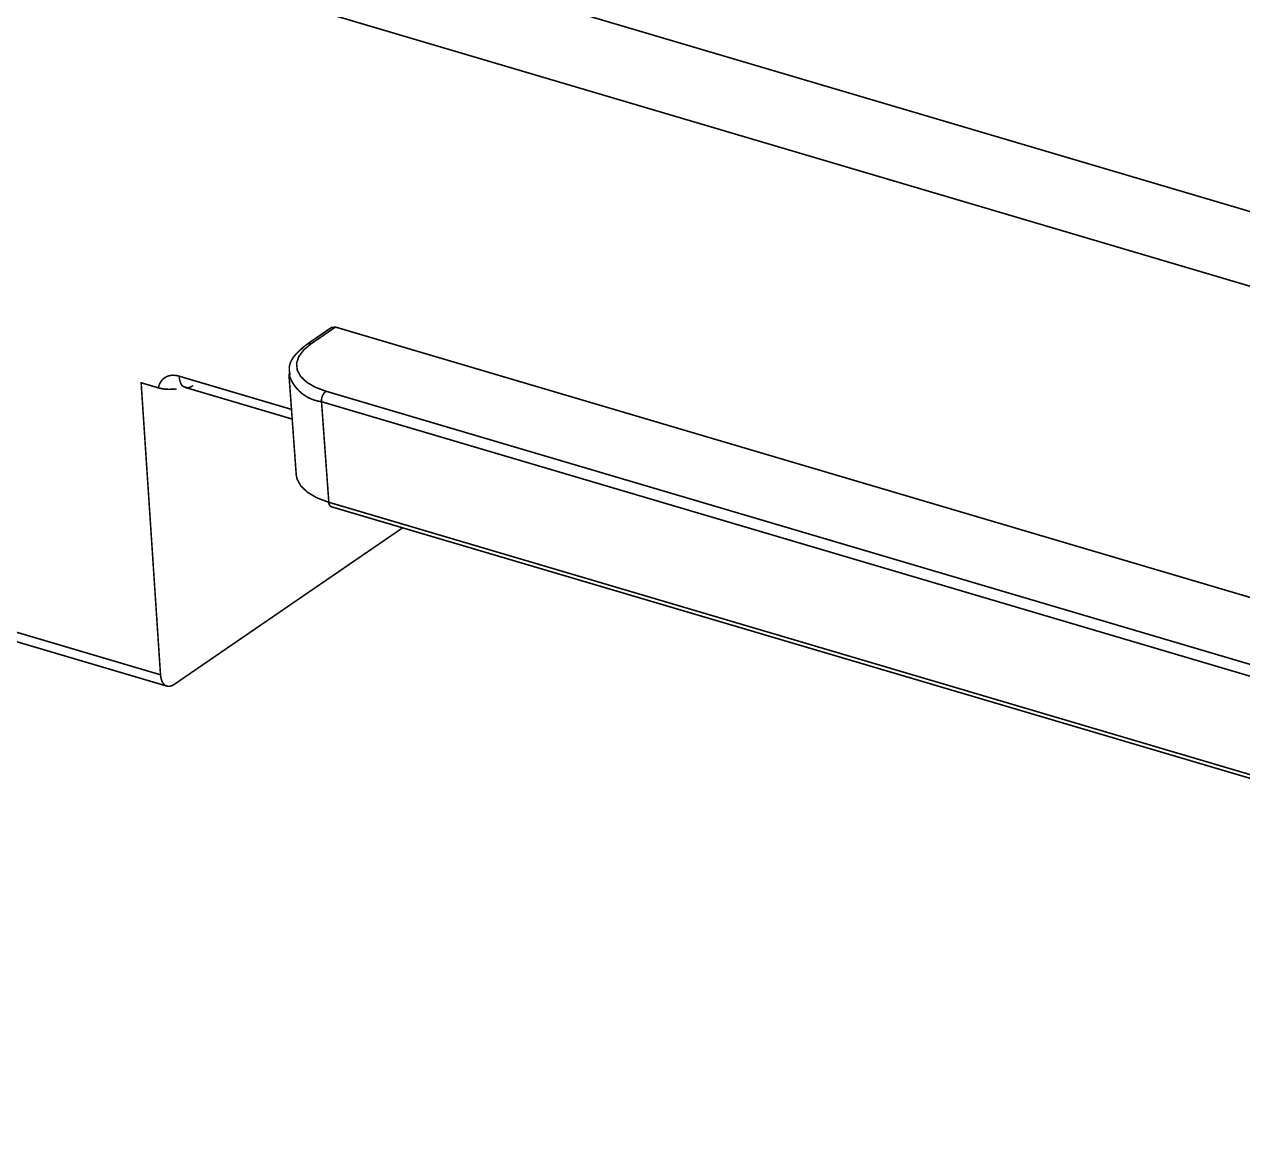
# Model space of a CAD drawing. Header units: inches. Extents: x 0 to 35.2, y -0.7 to 15.9.
# Drawn here: x 31.0451 to 31.4372, y 9.6767 to 10.0325 of the extents above; entities that cross this region are included whole.
import ezdxf

# ---------------------------------------------------------------- set-up
doc = ezdxf.new("R2010")
doc.units = ezdxf.units.IN
doc.header["$MEASUREMENT"] = 0
doc.layers.add('Dimensions', color=6, linetype='Continuous')

msp = doc.modelspace()

# ---------------------------------------------------------------- linework, layer by layer
at = {"layer": 'Dimensions'}
for points in [[(30.59769, 10.2211, 0.0005, 0.0005, 0), (32.35316, 9.70222, 0.0005, 0.0005, 0)], [(30.54467, 10.21273, 0.0005, 0.0005, 0), (32.35718, 9.67699, 0.0005, 0.0005, 0)], [(30.55829, 9.97998, 0.0005, 0.0005, 0), (31.08887, 9.82315, 0.0005, 0.0005, 0)], [(30.56036, 9.97633, 0.0005, 0.0005, 0), (31.09094, 9.8195, 0.0005, 0.0005, 0)], [(31.13603, 9.92954, 0.0005, 0.0005, 0), (31.14387, 9.93492, 0.0005, 0.0005, 0)], [(31.13735, 9.92969, 0.0005, 0.0005, 0), (31.14519, 9.93507, 0.0005, 0.0005, 0)], [(31.14387, 9.93492, 0.0005, 0.0005, 0), (31.14519, 9.93507, 0.0005, 0.0005, 0)], [(31.14519, 9.93507, 0.0005, 0.0005, 0), (31.7702, 9.75033, 0.0005, 0.0005, 0)], [(31.13224, 9.92609, 0.0005, 0.0005, -0.048476), (31.13603, 9.92954, 0.0005, 0.0005, 0)], [(31.13496, 9.9277, 0.0005, 0.0005, 0), (31.13735, 9.92969, 0.0005, 0.0005, 0)], [(31.13603, 9.92954, 0.0005, 0.0005, -0.230341), (31.13735, 9.92969, 0.0005, 0.0005, 0)], [(31.1309, 9.92409, 0.0005, 0.0005, -0.062155), (31.13224, 9.92609, 0.0005, 0.0005, 0)], [(31.13268, 9.92337, 0.0005, 0.0005, 0), (31.13338, 9.92556, 0.0005, 0.0005, 0)], [(31.13338, 9.92556, 0.0005, 0.0005, 0), (31.13496, 9.9277, 0.0005, 0.0005, 0)], [(31.13032, 9.92194, 0.0005, 0.0005, -0.100091), (31.1309, 9.92409, 0.0005, 0.0005, 0)], [(31.13057, 9.91974, 0.0005, 0.0005, -0.062408), (31.13032, 9.92194, 0.0005, 0.0005, 0)], [(31.13268, 9.92337, 0.0005, 0.0005, 0), (31.13289, 9.92121, 0.0005, 0.0005, 0)], [(31.13289, 9.92121, 0.0005, 0.0005, 0), (31.134, 9.91916, 0.0005, 0.0005, 0)], [(31.08264, 9.91714, 0.0005, 0.0005, 0), (31.08818, 9.9155, 0.0005, 0.0005, 0)], [(31.08264, 9.91714, 0.0005, 0.0005, 0), (31.08887, 9.82315, 0.0005, 0.0005, 0)], [(31.08857, 9.91672, 0.0005, 0.0005, 0), (31.0886, 9.9168, 0.0005, 0.0005, 0)], [(31.0886, 9.9168, 0.0005, 0.0005, 0), (31.08864, 9.91688, 0.0005, 0.0005, 0)], [(31.08864, 9.91688, 0.0005, 0.0005, 0), (31.08868, 9.91696, 0.0005, 0.0005, 0)], [(31.08868, 9.91696, 0.0005, 0.0005, 0), (31.08872, 9.91704, 0.0005, 0.0005, 0)], [(31.08872, 9.91704, 0.0005, 0.0005, 0), (31.08876, 9.91711, 0.0005, 0.0005, 0)], [(31.08876, 9.91711, 0.0005, 0.0005, 0), (31.0888, 9.91719, 0.0005, 0.0005, 0)], [(31.0888, 9.91719, 0.0005, 0.0005, 0), (31.08885, 9.91727, 0.0005, 0.0005, 0)], [(31.08885, 9.91727, 0.0005, 0.0005, 0), (31.08889, 9.91734, 0.0005, 0.0005, 0)], [(31.08889, 9.91734, 0.0005, 0.0005, 0), (31.08894, 9.91741, 0.0005, 0.0005, 0)], [(31.08894, 9.91741, 0.0005, 0.0005, 0), (31.08898, 9.91748, 0.0005, 0.0005, 0)], [(31.08898, 9.91748, 0.0005, 0.0005, 0), (31.08903, 9.91755, 0.0005, 0.0005, 0)], [(31.08903, 9.91755, 0.0005, 0.0005, 0), (31.08908, 9.91762, 0.0005, 0.0005, 0)], [(31.08908, 9.91762, 0.0005, 0.0005, 0), (31.08913, 9.91769, 0.0005, 0.0005, 0)], [(31.08913, 9.91769, 0.0005, 0.0005, 0), (31.08918, 9.91776, 0.0005, 0.0005, 0)], [(31.08918, 9.91776, 0.0005, 0.0005, 0), (31.08923, 9.91783, 0.0005, 0.0005, 0)], [(31.08923, 9.91783, 0.0005, 0.0005, 0), (31.08928, 9.91789, 0.0005, 0.0005, 0)], [(31.08928, 9.91789, 0.0005, 0.0005, 0), (31.08934, 9.91796, 0.0005, 0.0005, 0)], [(31.08934, 9.91796, 0.0005, 0.0005, 0), (31.08939, 9.91802, 0.0005, 0.0005, 0)], [(31.08939, 9.91802, 0.0005, 0.0005, 0), (31.08945, 9.91808, 0.0005, 0.0005, 0)], [(31.08945, 9.91808, 0.0005, 0.0005, 0), (31.0895, 9.91814, 0.0005, 0.0005, 0)], [(31.0895, 9.91814, 0.0005, 0.0005, 0), (31.08956, 9.9182, 0.0005, 0.0005, 0)], [(31.08956, 9.9182, 0.0005, 0.0005, 0), (31.08962, 9.91826, 0.0005, 0.0005, 0)], [(31.08962, 9.91826, 0.0005, 0.0005, 0), (31.08968, 9.91832, 0.0005, 0.0005, 0)], [(31.08968, 9.91832, 0.0005, 0.0005, 0), (31.08974, 9.91837, 0.0005, 0.0005, 0)], [(31.08974, 9.91837, 0.0005, 0.0005, 0), (31.0898, 9.91843, 0.0005, 0.0005, 0)], [(31.0898, 9.91843, 0.0005, 0.0005, 0), (31.08987, 9.91848, 0.0005, 0.0005, 0)], [(31.08987, 9.91848, 0.0005, 0.0005, 0), (31.08993, 9.91853, 0.0005, 0.0005, 0)], [(31.08993, 9.91853, 0.0005, 0.0005, 0), (31.08999, 9.91858, 0.0005, 0.0005, 0)], [(31.08999, 9.91858, 0.0005, 0.0005, 0), (31.09006, 9.91863, 0.0005, 0.0005, 0)], [(31.09006, 9.91863, 0.0005, 0.0005, 0), (31.09012, 9.91868, 0.0005, 0.0005, 0)], [(31.09012, 9.91868, 0.0005, 0.0005, 0), (31.09019, 9.91873, 0.0005, 0.0005, 0)], [(31.09019, 9.91873, 0.0005, 0.0005, 0), (31.09026, 9.91878, 0.0005, 0.0005, 0)], [(31.09026, 9.91878, 0.0005, 0.0005, 0), (31.09033, 9.91882, 0.0005, 0.0005, 0)], [(31.09033, 9.91882, 0.0005, 0.0005, 0), (31.0904, 9.91887, 0.0005, 0.0005, 0)], [(31.0904, 9.91887, 0.0005, 0.0005, 0), (31.09047, 9.91891, 0.0005, 0.0005, 0)], [(31.09047, 9.91891, 0.0005, 0.0005, 0), (31.09054, 9.91895, 0.0005, 0.0005, 0)], [(31.09054, 9.91895, 0.0005, 0.0005, 0), (31.09061, 9.91899, 0.0005, 0.0005, 0)], [(31.09061, 9.91899, 0.0005, 0.0005, 0), (31.09068, 9.91903, 0.0005, 0.0005, 0)], [(31.09068, 9.91903, 0.0005, 0.0005, 0), (31.09076, 9.91906, 0.0005, 0.0005, 0)], [(31.09076, 9.91906, 0.0005, 0.0005, 0), (31.09083, 9.9191, 0.0005, 0.0005, 0)], [(31.09083, 9.9191, 0.0005, 0.0005, 0), (31.0909, 9.91914, 0.0005, 0.0005, 0)], [(31.0909, 9.91914, 0.0005, 0.0005, 0), (31.09098, 9.91917, 0.0005, 0.0005, 0)], [(31.09098, 9.91917, 0.0005, 0.0005, 0), (31.09106, 9.9192, 0.0005, 0.0005, 0)], [(31.09106, 9.9192, 0.0005, 0.0005, 0), (31.09113, 9.91923, 0.0005, 0.0005, 0)], [(31.09113, 9.91923, 0.0005, 0.0005, 0), (31.09121, 9.91926, 0.0005, 0.0005, 0)], [(31.09121, 9.91926, 0.0005, 0.0005, 0), (31.09129, 9.91929, 0.0005, 0.0005, 0)], [(31.09129, 9.91929, 0.0005, 0.0005, 0), (31.09137, 9.91931, 0.0005, 0.0005, 0)], [(31.09137, 9.91931, 0.0005, 0.0005, 0), (31.09145, 9.91934, 0.0005, 0.0005, 0)], [(31.09145, 9.91934, 0.0005, 0.0005, 0), (31.09153, 9.91936, 0.0005, 0.0005, 0)], [(31.09153, 9.91936, 0.0005, 0.0005, 0), (31.09161, 9.91939, 0.0005, 0.0005, 0)], [(31.09161, 9.91939, 0.0005, 0.0005, 0), (31.09169, 9.91941, 0.0005, 0.0005, 0)], [(31.09169, 9.91941, 0.0005, 0.0005, 0), (31.09177, 9.91943, 0.0005, 0.0005, 0)], [(31.09177, 9.91943, 0.0005, 0.0005, 0), (31.09186, 9.91945, 0.0005, 0.0005, 0)], [(31.09186, 9.91945, 0.0005, 0.0005, 0), (31.09194, 9.91946, 0.0005, 0.0005, 0)], [(31.09194, 9.91946, 0.0005, 0.0005, 0), (31.09203, 9.91948, 0.0005, 0.0005, 0)], [(31.09203, 9.91948, 0.0005, 0.0005, 0), (31.09211, 9.91949, 0.0005, 0.0005, 0)], [(31.09211, 9.91949, 0.0005, 0.0005, 0), (31.0922, 9.9195, 0.0005, 0.0005, 0)], [(31.0922, 9.9195, 0.0005, 0.0005, 0), (31.09228, 9.91952, 0.0005, 0.0005, 0)], [(31.09228, 9.91952, 0.0005, 0.0005, 0), (31.09237, 9.91953, 0.0005, 0.0005, 0)], [(31.09237, 9.91953, 0.0005, 0.0005, 0), (31.09245, 9.91954, 0.0005, 0.0005, 0)], [(31.09245, 9.91954, 0.0005, 0.0005, 0), (31.09254, 9.91954, 0.0005, 0.0005, 0)], [(31.09254, 9.91954, 0.0005, 0.0005, 0), (31.09263, 9.91955, 0.0005, 0.0005, 0)], [(31.09263, 9.91955, 0.0005, 0.0005, 0), (31.09272, 9.91955, 0.0005, 0.0005, 0)], [(31.09272, 9.91955, 0.0005, 0.0005, 0), (31.09281, 9.91956, 0.0005, 0.0005, 0)], [(31.09281, 9.91956, 0.0005, 0.0005, 0), (31.09289, 9.91956, 0.0005, 0.0005, 0)], [(31.09289, 9.91956, 0.0005, 0.0005, 0), (31.09298, 9.91956, 0.0005, 0.0005, 0)], [(31.09298, 9.91956, 0.0005, 0.0005, 0), (31.09307, 9.91956, 0.0005, 0.0005, 0)], [(31.09307, 9.91956, 0.0005, 0.0005, 0), (31.09316, 9.91955, 0.0005, 0.0005, 0)], [(31.09316, 9.91955, 0.0005, 0.0005, 0), (31.09325, 9.91955, 0.0005, 0.0005, 0)], [(31.09325, 9.91955, 0.0005, 0.0005, 0), (31.09335, 9.91955, 0.0005, 0.0005, 0)], [(31.09335, 9.91955, 0.0005, 0.0005, 0), (31.09344, 9.91954, 0.0005, 0.0005, 0)], [(31.09344, 9.91954, 0.0005, 0.0005, 0), (31.09353, 9.91953, 0.0005, 0.0005, 0)], [(31.09353, 9.91953, 0.0005, 0.0005, 0), (31.09362, 9.91952, 0.0005, 0.0005, 0)], [(31.09362, 9.91952, 0.0005, 0.0005, 0), (31.09371, 9.91951, 0.0005, 0.0005, 0)], [(31.09371, 9.91951, 0.0005, 0.0005, 0), (31.0938, 9.9195, 0.0005, 0.0005, 0)], [(31.0938, 9.9195, 0.0005, 0.0005, 0), (31.0939, 9.91948, 0.0005, 0.0005, 0)], [(31.0939, 9.91948, 0.0005, 0.0005, 0), (31.09399, 9.91947, 0.0005, 0.0005, 0)], [(31.09399, 9.91947, 0.0005, 0.0005, 0), (31.09408, 9.91945, 0.0005, 0.0005, 0)], [(31.09408, 9.91945, 0.0005, 0.0005, 0), (31.09418, 9.91944, 0.0005, 0.0005, 0)], [(31.09418, 9.91944, 0.0005, 0.0005, 0), (31.09427, 9.91942, 0.0005, 0.0005, 0)], [(31.09427, 9.91942, 0.0005, 0.0005, 0), (31.09436, 9.9194, 0.0005, 0.0005, 0)], [(31.09436, 9.9194, 0.0005, 0.0005, 0), (31.09446, 9.91937, 0.0005, 0.0005, 0)], [(31.09446, 9.91937, 0.0005, 0.0005, 0), (31.09455, 9.91935, 0.0005, 0.0005, 0)], [(31.09455, 9.91935, 0.0005, 0.0005, 0), (31.09465, 9.91933, 0.0005, 0.0005, 0)], [(31.09465, 9.91933, 0.0005, 0.0005, 0), (31.09474, 9.9193, 0.0005, 0.0005, 0)], [(31.09474, 9.9193, 0.0005, 0.0005, 0), (31.09484, 9.91927, 0.0005, 0.0005, 0)], [(31.09484, 9.91927, 0.0005, 0.0005, 0), (31.13104, 9.90857, 0.0005, 0.0005, 0)], [(31.09502, 9.91822, 0.0005, 0.0005, -0.011098), (31.09484, 9.91927, 0.0005, 0.0005, 0)], [(31.09528, 9.91725, 0.0005, 0.0005, -0.037601), (31.09502, 9.91822, 0.0005, 0.0005, 0)], [(31.09569, 9.91645, 0.0005, 0.0005, -0.067609), (31.09528, 9.91725, 0.0005, 0.0005, 0)], [(31.13021, 9.9199, 0.0005, 0.0005, 0), (31.13256, 9.88753, 0.0005, 0.0005, 0)], [(31.1407, 9.91104, 0.0005, 0.0005, -0.292613), (31.13023, 9.91977, 0.0005, 0.0005, 0)], [(31.134, 9.91916, 0.0005, 0.0005, 0), (31.13595, 9.9173, 0.0005, 0.0005, 0)], [(31.13595, 9.9173, 0.0005, 0.0005, 0), (31.13869, 9.91571, 0.0005, 0.0005, 0)], [(31.08818, 9.9155, 0.0005, 0.0005, 0), (31.0882, 9.91559, 0.0005, 0.0005, 0)], [(31.09145, 9.91504, 0.0005, 0.0005, -0.06937), (31.08818, 9.9155, 0.0005, 0.0005, 0)], [(31.0882, 9.91559, 0.0005, 0.0005, 0), (31.08822, 9.91569, 0.0005, 0.0005, 0)], [(31.08822, 9.91569, 0.0005, 0.0005, 0), (31.08824, 9.91578, 0.0005, 0.0005, 0)], [(31.08824, 9.91578, 0.0005, 0.0005, 0), (31.08826, 9.91587, 0.0005, 0.0005, 0)], [(31.08826, 9.91587, 0.0005, 0.0005, 0), (31.08829, 9.91596, 0.0005, 0.0005, 0)], [(31.08829, 9.91596, 0.0005, 0.0005, 0), (31.08832, 9.91604, 0.0005, 0.0005, 0)], [(31.08832, 9.91604, 0.0005, 0.0005, 0), (31.08834, 9.91613, 0.0005, 0.0005, 0)], [(31.08834, 9.91613, 0.0005, 0.0005, 0), (31.08837, 9.91622, 0.0005, 0.0005, 0)], [(31.08837, 9.91622, 0.0005, 0.0005, 0), (31.0884, 9.9163, 0.0005, 0.0005, 0)], [(31.0884, 9.9163, 0.0005, 0.0005, 0), (31.08843, 9.91639, 0.0005, 0.0005, 0)], [(31.08843, 9.91639, 0.0005, 0.0005, 0), (31.08846, 9.91647, 0.0005, 0.0005, 0)], [(31.08846, 9.91647, 0.0005, 0.0005, 0), (31.0885, 9.91656, 0.0005, 0.0005, 0)], [(31.0885, 9.91656, 0.0005, 0.0005, 0), (31.08853, 9.91664, 0.0005, 0.0005, 0)], [(31.08853, 9.91664, 0.0005, 0.0005, 0), (31.08857, 9.91672, 0.0005, 0.0005, 0)], [(31.09264, 9.91507, 0.0005, 0.0005, -0.012859), (31.09145, 9.91504, 0.0005, 0.0005, 0)], [(31.09264, 9.91507, 0.0005, 0.0005, 0), (31.09385, 9.91513, 0.0005, 0.0005, 0)], [(31.09694, 9.91574, 0.0005, 0.0005, -0.233561), (31.09569, 9.91645, 0.0005, 0.0005, 0)], [(31.0969, 9.91562, 0.0005, 0.0005, 0), (31.09719, 9.91567, 0.0005, 0.0005, 0)], [(31.0969, 9.91562, 0.0005, 0.0005, 0), (31.13126, 9.90546, 0.0005, 0.0005, 0)], [(31.09735, 9.91559, 0.0005, 0.0005, -0.030124), (31.09694, 9.91574, 0.0005, 0.0005, 0)], [(31.09777, 9.91554, 0.0005, 0.0005, -0.091196), (31.09735, 9.91559, 0.0005, 0.0005, 0)], [(31.09823, 9.91565, 0.0005, 0.0005, -0.067544), (31.09777, 9.91554, 0.0005, 0.0005, 0)], [(31.09918, 9.91613, 0.0005, 0.0005, -0.04104), (31.09823, 9.91565, 0.0005, 0.0005, 0)], [(31.13869, 9.91571, 0.0005, 0.0005, 0), (31.1421, 9.91443, 0.0005, 0.0005, 0)], [(31.1407, 9.91104, 0.0005, 0.0005, -0.239837), (31.1421, 9.91443, 0.0005, 0.0005, 0)], [(31.1421, 9.91443, 0.0005, 0.0005, 0), (31.72936, 9.74085, 0.0005, 0.0005, 0)], [(31.1407, 9.91104, 0.0005, 0.0005, 0), (31.72795, 9.73746, 0.0005, 0.0005, 0)], [(31.1407, 9.91104, 0.0005, 0.0005, 0), (31.14305, 9.87867, 0.0005, 0.0005, 0)], [(31.13256, 9.88753, 0.0005, 0.0005, 0), (31.13281, 9.8862, 0.0005, 0.0005, 0)], [(31.13281, 9.8862, 0.0005, 0.0005, 0), (31.13404, 9.88393, 0.0005, 0.0005, 0)], [(31.13404, 9.88393, 0.0005, 0.0005, 0), (31.13622, 9.88186, 0.0005, 0.0005, 0)], [(31.13622, 9.88186, 0.0005, 0.0005, 0), (31.13926, 9.88008, 0.0005, 0.0005, 0)], [(31.13926, 9.88008, 0.0005, 0.0005, 0), (31.14305, 9.87867, 0.0005, 0.0005, 0)], [(31.14387, 9.87723, 0.0005, 0.0005, -0.309889), (31.14305, 9.87867, 0.0005, 0.0005, 0)], [(31.14305, 9.87867, 0.0005, 0.0005, 0), (31.7303, 9.70509, 0.0005, 0.0005, 0)], [(31.14387, 9.87723, 0.0005, 0.0005, 0), (31.73113, 9.70365, 0.0005, 0.0005, 0)], [(31.09322, 9.82001, 0.0005, 0.0005, 0), (31.1668, 9.87045, 0.0005, 0.0005, 0)], [(31.08887, 9.82315, 0.0005, 0.0005, 0), (31.08902, 9.82207, 0.0005, 0.0005, 0)], [(31.08902, 9.82207, 0.0005, 0.0005, 0), (31.08932, 9.82112, 0.0005, 0.0005, 0)], [(31.08932, 9.82112, 0.0005, 0.0005, 0), (31.08975, 9.82036, 0.0005, 0.0005, 0)], [(31.08975, 9.82036, 0.0005, 0.0005, 0), (31.09031, 9.81981, 0.0005, 0.0005, 0)], [(31.09031, 9.81981, 0.0005, 0.0005, 0), (31.09095, 9.81949, 0.0005, 0.0005, 0)], [(31.09095, 9.81949, 0.0005, 0.0005, 0), (31.09167, 9.81942, 0.0005, 0.0005, 0)], [(31.09167, 9.81942, 0.0005, 0.0005, 0), (31.09244, 9.81959, 0.0005, 0.0005, 0)], [(31.09244, 9.81959, 0.0005, 0.0005, 0), (31.09322, 9.82001, 0.0005, 0.0005, 0)]]:
    msp.add_lwpolyline(points, format="xyseb", dxfattribs=at)
for points in [[(31.14375, 9.93492, 0.00025, 0.00025, 1), (31.144, 9.93492, 0.00025, 0.00025, 1)], [(31.14375, 9.93492, 0.00025, 0.00025, 1), (31.144, 9.93492, 0.00025, 0.00025, 1)], [(31.14507, 9.93507, 0.00025, 0.00025, 1), (31.14532, 9.93507, 0.00025, 0.00025, 1)], [(31.14507, 9.93507, 0.00025, 0.00025, 1), (31.14532, 9.93507, 0.00025, 0.00025, 1)], [(31.14507, 9.93507, 0.00025, 0.00025, 1), (31.14532, 9.93507, 0.00025, 0.00025, 1)], [(31.13591, 9.92954, 0.00025, 0.00025, 1), (31.13616, 9.92954, 0.00025, 0.00025, 1)], [(31.13591, 9.92954, 0.00025, 0.00025, 1), (31.13616, 9.92954, 0.00025, 0.00025, 1)], [(31.13591, 9.92954, 0.00025, 0.00025, 1), (31.13616, 9.92954, 0.00025, 0.00025, 1)], [(31.13722, 9.92969, 0.00025, 0.00025, 1), (31.13747, 9.92969, 0.00025, 0.00025, 1)], [(31.13722, 9.92969, 0.00025, 0.00025, 1), (31.13747, 9.92969, 0.00025, 0.00025, 1)], [(31.13722, 9.92969, 0.00025, 0.00025, 1), (31.13747, 9.92969, 0.00025, 0.00025, 1)], [(31.13211, 9.92609, 0.00025, 0.00025, 1), (31.13236, 9.92609, 0.00025, 0.00025, 1)], [(31.13211, 9.92609, 0.00025, 0.00025, 1), (31.13236, 9.92609, 0.00025, 0.00025, 1)], [(31.13326, 9.92556, 0.00025, 0.00025, 1), (31.13351, 9.92556, 0.00025, 0.00025, 1)], [(31.13326, 9.92556, 0.00025, 0.00025, 1), (31.13351, 9.92556, 0.00025, 0.00025, 1)], [(31.13483, 9.9277, 0.00025, 0.00025, 1), (31.13508, 9.9277, 0.00025, 0.00025, 1)], [(31.13483, 9.9277, 0.00025, 0.00025, 1), (31.13508, 9.9277, 0.00025, 0.00025, 1)], [(31.13019, 9.92194, 0.00025, 0.00025, 1), (31.13044, 9.92194, 0.00025, 0.00025, 1)], [(31.13019, 9.92194, 0.00025, 0.00025, 1), (31.13044, 9.92194, 0.00025, 0.00025, 1)], [(31.13078, 9.92409, 0.00025, 0.00025, 1), (31.13103, 9.92409, 0.00025, 0.00025, 1)], [(31.13078, 9.92409, 0.00025, 0.00025, 1), (31.13103, 9.92409, 0.00025, 0.00025, 1)], [(31.13256, 9.92337, 0.00025, 0.00025, 1), (31.13281, 9.92337, 0.00025, 0.00025, 1)], [(31.13256, 9.92337, 0.00025, 0.00025, 1), (31.13281, 9.92337, 0.00025, 0.00025, 1)], [(31.13277, 9.92121, 0.00025, 0.00025, 1), (31.13302, 9.92121, 0.00025, 0.00025, 1)], [(31.13277, 9.92121, 0.00025, 0.00025, 1), (31.13302, 9.92121, 0.00025, 0.00025, 1)], [(31.08251, 9.91714, 0.00025, 0.00025, 1), (31.08276, 9.91714, 0.00025, 0.00025, 1)], [(31.08251, 9.91714, 0.00025, 0.00025, 1), (31.08276, 9.91714, 0.00025, 0.00025, 1)], [(31.08848, 9.9168, 0.00025, 0.00025, 1), (31.08873, 9.9168, 0.00025, 0.00025, 1)], [(31.08848, 9.9168, 0.00025, 0.00025, 1), (31.08873, 9.9168, 0.00025, 0.00025, 1)], [(31.08852, 9.91688, 0.00025, 0.00025, 1), (31.08877, 9.91688, 0.00025, 0.00025, 1)], [(31.08852, 9.91688, 0.00025, 0.00025, 1), (31.08877, 9.91688, 0.00025, 0.00025, 1)], [(31.08856, 9.91696, 0.00025, 0.00025, 1), (31.08881, 9.91696, 0.00025, 0.00025, 1)], [(31.08856, 9.91696, 0.00025, 0.00025, 1), (31.08881, 9.91696, 0.00025, 0.00025, 1)], [(31.0886, 9.91704, 0.00025, 0.00025, 1), (31.08885, 9.91704, 0.00025, 0.00025, 1)], [(31.0886, 9.91704, 0.00025, 0.00025, 1), (31.08885, 9.91704, 0.00025, 0.00025, 1)], [(31.08864, 9.91711, 0.00025, 0.00025, 1), (31.08889, 9.91711, 0.00025, 0.00025, 1)], [(31.08864, 9.91711, 0.00025, 0.00025, 1), (31.08889, 9.91711, 0.00025, 0.00025, 1)], [(31.08868, 9.91719, 0.00025, 0.00025, 1), (31.08893, 9.91719, 0.00025, 0.00025, 1)], [(31.08868, 9.91719, 0.00025, 0.00025, 1), (31.08893, 9.91719, 0.00025, 0.00025, 1)], [(31.08872, 9.91727, 0.00025, 0.00025, 1), (31.08897, 9.91727, 0.00025, 0.00025, 1)], [(31.08872, 9.91727, 0.00025, 0.00025, 1), (31.08897, 9.91727, 0.00025, 0.00025, 1)], [(31.08877, 9.91734, 0.00025, 0.00025, 1), (31.08902, 9.91734, 0.00025, 0.00025, 1)], [(31.08877, 9.91734, 0.00025, 0.00025, 1), (31.08902, 9.91734, 0.00025, 0.00025, 1)], [(31.08881, 9.91741, 0.00025, 0.00025, 1), (31.08906, 9.91741, 0.00025, 0.00025, 1)], [(31.08881, 9.91741, 0.00025, 0.00025, 1), (31.08906, 9.91741, 0.00025, 0.00025, 1)], [(31.08886, 9.91748, 0.00025, 0.00025, 1), (31.08911, 9.91748, 0.00025, 0.00025, 1)], [(31.08886, 9.91748, 0.00025, 0.00025, 1), (31.08911, 9.91748, 0.00025, 0.00025, 1)], [(31.08891, 9.91755, 0.00025, 0.00025, 1), (31.08916, 9.91755, 0.00025, 0.00025, 1)], [(31.08891, 9.91755, 0.00025, 0.00025, 1), (31.08916, 9.91755, 0.00025, 0.00025, 1)], [(31.08895, 9.91762, 0.00025, 0.00025, 1), (31.0892, 9.91762, 0.00025, 0.00025, 1)], [(31.08895, 9.91762, 0.00025, 0.00025, 1), (31.0892, 9.91762, 0.00025, 0.00025, 1)], [(31.089, 9.91769, 0.00025, 0.00025, 1), (31.08925, 9.91769, 0.00025, 0.00025, 1)], [(31.089, 9.91769, 0.00025, 0.00025, 1), (31.08925, 9.91769, 0.00025, 0.00025, 1)], [(31.08905, 9.91776, 0.00025, 0.00025, 1), (31.0893, 9.91776, 0.00025, 0.00025, 1)], [(31.08905, 9.91776, 0.00025, 0.00025, 1), (31.0893, 9.91776, 0.00025, 0.00025, 1)], [(31.08911, 9.91783, 0.00025, 0.00025, 1), (31.08936, 9.91783, 0.00025, 0.00025, 1)], [(31.08911, 9.91783, 0.00025, 0.00025, 1), (31.08936, 9.91783, 0.00025, 0.00025, 1)], [(31.08916, 9.91789, 0.00025, 0.00025, 1), (31.08941, 9.91789, 0.00025, 0.00025, 1)], [(31.08916, 9.91789, 0.00025, 0.00025, 1), (31.08941, 9.91789, 0.00025, 0.00025, 1)], [(31.08921, 9.91796, 0.00025, 0.00025, 1), (31.08946, 9.91796, 0.00025, 0.00025, 1)], [(31.08921, 9.91796, 0.00025, 0.00025, 1), (31.08946, 9.91796, 0.00025, 0.00025, 1)], [(31.08927, 9.91802, 0.00025, 0.00025, 1), (31.08952, 9.91802, 0.00025, 0.00025, 1)], [(31.08927, 9.91802, 0.00025, 0.00025, 1), (31.08952, 9.91802, 0.00025, 0.00025, 1)], [(31.08932, 9.91808, 0.00025, 0.00025, 1), (31.08957, 9.91808, 0.00025, 0.00025, 1)], [(31.08932, 9.91808, 0.00025, 0.00025, 1), (31.08957, 9.91808, 0.00025, 0.00025, 1)], [(31.08938, 9.91814, 0.00025, 0.00025, 1), (31.08963, 9.91814, 0.00025, 0.00025, 1)], [(31.08938, 9.91814, 0.00025, 0.00025, 1), (31.08963, 9.91814, 0.00025, 0.00025, 1)], [(31.08944, 9.9182, 0.00025, 0.00025, 1), (31.08969, 9.9182, 0.00025, 0.00025, 1)], [(31.08944, 9.9182, 0.00025, 0.00025, 1), (31.08969, 9.9182, 0.00025, 0.00025, 1)], [(31.0895, 9.91826, 0.00025, 0.00025, 1), (31.08975, 9.91826, 0.00025, 0.00025, 1)], [(31.0895, 9.91826, 0.00025, 0.00025, 1), (31.08975, 9.91826, 0.00025, 0.00025, 1)], [(31.08956, 9.91832, 0.00025, 0.00025, 1), (31.08981, 9.91832, 0.00025, 0.00025, 1)], [(31.08956, 9.91832, 0.00025, 0.00025, 1), (31.08981, 9.91832, 0.00025, 0.00025, 1)], [(31.08962, 9.91837, 0.00025, 0.00025, 1), (31.08987, 9.91837, 0.00025, 0.00025, 1)], [(31.08962, 9.91837, 0.00025, 0.00025, 1), (31.08987, 9.91837, 0.00025, 0.00025, 1)], [(31.08968, 9.91843, 0.00025, 0.00025, 1), (31.08993, 9.91843, 0.00025, 0.00025, 1)], [(31.08968, 9.91843, 0.00025, 0.00025, 1), (31.08993, 9.91843, 0.00025, 0.00025, 1)], [(31.08974, 9.91848, 0.00025, 0.00025, 1), (31.08999, 9.91848, 0.00025, 0.00025, 1)], [(31.08974, 9.91848, 0.00025, 0.00025, 1), (31.08999, 9.91848, 0.00025, 0.00025, 1)], [(31.0898, 9.91853, 0.00025, 0.00025, 1), (31.09005, 9.91853, 0.00025, 0.00025, 1)], [(31.0898, 9.91853, 0.00025, 0.00025, 1), (31.09005, 9.91853, 0.00025, 0.00025, 1)], [(31.08987, 9.91858, 0.00025, 0.00025, 1), (31.09012, 9.91858, 0.00025, 0.00025, 1)], [(31.08987, 9.91858, 0.00025, 0.00025, 1), (31.09012, 9.91858, 0.00025, 0.00025, 1)], [(31.08993, 9.91863, 0.00025, 0.00025, 1), (31.09018, 9.91863, 0.00025, 0.00025, 1)], [(31.08993, 9.91863, 0.00025, 0.00025, 1), (31.09018, 9.91863, 0.00025, 0.00025, 1)], [(31.09, 9.91868, 0.00025, 0.00025, 1), (31.09025, 9.91868, 0.00025, 0.00025, 1)], [(31.09, 9.91868, 0.00025, 0.00025, 1), (31.09025, 9.91868, 0.00025, 0.00025, 1)], [(31.09007, 9.91873, 0.00025, 0.00025, 1), (31.09032, 9.91873, 0.00025, 0.00025, 1)], [(31.09007, 9.91873, 0.00025, 0.00025, 1), (31.09032, 9.91873, 0.00025, 0.00025, 1)], [(31.09013, 9.91878, 0.00025, 0.00025, 1), (31.09038, 9.91878, 0.00025, 0.00025, 1)], [(31.09013, 9.91878, 0.00025, 0.00025, 1), (31.09038, 9.91878, 0.00025, 0.00025, 1)], [(31.0902, 9.91882, 0.00025, 0.00025, 1), (31.09045, 9.91882, 0.00025, 0.00025, 1)], [(31.0902, 9.91882, 0.00025, 0.00025, 1), (31.09045, 9.91882, 0.00025, 0.00025, 1)], [(31.09027, 9.91887, 0.00025, 0.00025, 1), (31.09052, 9.91887, 0.00025, 0.00025, 1)], [(31.09027, 9.91887, 0.00025, 0.00025, 1), (31.09052, 9.91887, 0.00025, 0.00025, 1)], [(31.09034, 9.91891, 0.00025, 0.00025, 1), (31.09059, 9.91891, 0.00025, 0.00025, 1)], [(31.09034, 9.91891, 0.00025, 0.00025, 1), (31.09059, 9.91891, 0.00025, 0.00025, 1)], [(31.09041, 9.91895, 0.00025, 0.00025, 1), (31.09066, 9.91895, 0.00025, 0.00025, 1)], [(31.09041, 9.91895, 0.00025, 0.00025, 1), (31.09066, 9.91895, 0.00025, 0.00025, 1)], [(31.09048, 9.91899, 0.00025, 0.00025, 1), (31.09073, 9.91899, 0.00025, 0.00025, 1)], [(31.09048, 9.91899, 0.00025, 0.00025, 1), (31.09073, 9.91899, 0.00025, 0.00025, 1)], [(31.09056, 9.91903, 0.00025, 0.00025, 1), (31.09081, 9.91903, 0.00025, 0.00025, 1)], [(31.09056, 9.91903, 0.00025, 0.00025, 1), (31.09081, 9.91903, 0.00025, 0.00025, 1)], [(31.09063, 9.91906, 0.00025, 0.00025, 1), (31.09088, 9.91906, 0.00025, 0.00025, 1)], [(31.09063, 9.91906, 0.00025, 0.00025, 1), (31.09088, 9.91906, 0.00025, 0.00025, 1)], [(31.0907, 9.9191, 0.00025, 0.00025, 1), (31.09095, 9.9191, 0.00025, 0.00025, 1)], [(31.0907, 9.9191, 0.00025, 0.00025, 1), (31.09095, 9.9191, 0.00025, 0.00025, 1)], [(31.09078, 9.91914, 0.00025, 0.00025, 1), (31.09103, 9.91914, 0.00025, 0.00025, 1)], [(31.09078, 9.91914, 0.00025, 0.00025, 1), (31.09103, 9.91914, 0.00025, 0.00025, 1)], [(31.09086, 9.91917, 0.00025, 0.00025, 1), (31.09111, 9.91917, 0.00025, 0.00025, 1)], [(31.09086, 9.91917, 0.00025, 0.00025, 1), (31.09111, 9.91917, 0.00025, 0.00025, 1)], [(31.09093, 9.9192, 0.00025, 0.00025, 1), (31.09118, 9.9192, 0.00025, 0.00025, 1)], [(31.09093, 9.9192, 0.00025, 0.00025, 1), (31.09118, 9.9192, 0.00025, 0.00025, 1)], [(31.09101, 9.91923, 0.00025, 0.00025, 1), (31.09126, 9.91923, 0.00025, 0.00025, 1)], [(31.09101, 9.91923, 0.00025, 0.00025, 1), (31.09126, 9.91923, 0.00025, 0.00025, 1)], [(31.09109, 9.91926, 0.00025, 0.00025, 1), (31.09134, 9.91926, 0.00025, 0.00025, 1)], [(31.09109, 9.91926, 0.00025, 0.00025, 1), (31.09134, 9.91926, 0.00025, 0.00025, 1)], [(31.09116, 9.91929, 0.00025, 0.00025, 1), (31.09141, 9.91929, 0.00025, 0.00025, 1)], [(31.09116, 9.91929, 0.00025, 0.00025, 1), (31.09141, 9.91929, 0.00025, 0.00025, 1)], [(31.09124, 9.91931, 0.00025, 0.00025, 1), (31.09149, 9.91931, 0.00025, 0.00025, 1)], [(31.09124, 9.91931, 0.00025, 0.00025, 1), (31.09149, 9.91931, 0.00025, 0.00025, 1)], [(31.09132, 9.91934, 0.00025, 0.00025, 1), (31.09157, 9.91934, 0.00025, 0.00025, 1)], [(31.09132, 9.91934, 0.00025, 0.00025, 1), (31.09157, 9.91934, 0.00025, 0.00025, 1)], [(31.0914, 9.91936, 0.00025, 0.00025, 1), (31.09165, 9.91936, 0.00025, 0.00025, 1)], [(31.0914, 9.91936, 0.00025, 0.00025, 1), (31.09165, 9.91936, 0.00025, 0.00025, 1)], [(31.09149, 9.91939, 0.00025, 0.00025, 1), (31.09174, 9.91939, 0.00025, 0.00025, 1)], [(31.09149, 9.91939, 0.00025, 0.00025, 1), (31.09174, 9.91939, 0.00025, 0.00025, 1)], [(31.09157, 9.91941, 0.00025, 0.00025, 1), (31.09182, 9.91941, 0.00025, 0.00025, 1)], [(31.09157, 9.91941, 0.00025, 0.00025, 1), (31.09182, 9.91941, 0.00025, 0.00025, 1)], [(31.09165, 9.91943, 0.00025, 0.00025, 1), (31.0919, 9.91943, 0.00025, 0.00025, 1)], [(31.09165, 9.91943, 0.00025, 0.00025, 1), (31.0919, 9.91943, 0.00025, 0.00025, 1)], [(31.09173, 9.91945, 0.00025, 0.00025, 1), (31.09198, 9.91945, 0.00025, 0.00025, 1)], [(31.09173, 9.91945, 0.00025, 0.00025, 1), (31.09198, 9.91945, 0.00025, 0.00025, 1)], [(31.09182, 9.91946, 0.00025, 0.00025, 1), (31.09207, 9.91946, 0.00025, 0.00025, 1)], [(31.09182, 9.91946, 0.00025, 0.00025, 1), (31.09207, 9.91946, 0.00025, 0.00025, 1)], [(31.0919, 9.91948, 0.00025, 0.00025, 1), (31.09215, 9.91948, 0.00025, 0.00025, 1)], [(31.0919, 9.91948, 0.00025, 0.00025, 1), (31.09215, 9.91948, 0.00025, 0.00025, 1)], [(31.09198, 9.91949, 0.00025, 0.00025, 1), (31.09223, 9.91949, 0.00025, 0.00025, 1)], [(31.09198, 9.91949, 0.00025, 0.00025, 1), (31.09223, 9.91949, 0.00025, 0.00025, 1)], [(31.09207, 9.9195, 0.00025, 0.00025, 1), (31.09232, 9.9195, 0.00025, 0.00025, 1)], [(31.09207, 9.9195, 0.00025, 0.00025, 1), (31.09232, 9.9195, 0.00025, 0.00025, 1)], [(31.09216, 9.91952, 0.00025, 0.00025, 1), (31.09241, 9.91952, 0.00025, 0.00025, 1)], [(31.09216, 9.91952, 0.00025, 0.00025, 1), (31.09241, 9.91952, 0.00025, 0.00025, 1)], [(31.09224, 9.91953, 0.00025, 0.00025, 1), (31.09249, 9.91953, 0.00025, 0.00025, 1)], [(31.09224, 9.91953, 0.00025, 0.00025, 1), (31.09249, 9.91953, 0.00025, 0.00025, 1)], [(31.09233, 9.91954, 0.00025, 0.00025, 1), (31.09258, 9.91954, 0.00025, 0.00025, 1)], [(31.09233, 9.91954, 0.00025, 0.00025, 1), (31.09258, 9.91954, 0.00025, 0.00025, 1)], [(31.09242, 9.91954, 0.00025, 0.00025, 1), (31.09267, 9.91954, 0.00025, 0.00025, 1)], [(31.09242, 9.91954, 0.00025, 0.00025, 1), (31.09267, 9.91954, 0.00025, 0.00025, 1)], [(31.0925, 9.91955, 0.00025, 0.00025, 1), (31.09275, 9.91955, 0.00025, 0.00025, 1)], [(31.0925, 9.91955, 0.00025, 0.00025, 1), (31.09275, 9.91955, 0.00025, 0.00025, 1)], [(31.09259, 9.91955, 0.00025, 0.00025, 1), (31.09284, 9.91955, 0.00025, 0.00025, 1)], [(31.09259, 9.91955, 0.00025, 0.00025, 1), (31.09284, 9.91955, 0.00025, 0.00025, 1)], [(31.09268, 9.91956, 0.00025, 0.00025, 1), (31.09293, 9.91956, 0.00025, 0.00025, 1)], [(31.09268, 9.91956, 0.00025, 0.00025, 1), (31.09293, 9.91956, 0.00025, 0.00025, 1)], [(31.09277, 9.91956, 0.00025, 0.00025, 1), (31.09302, 9.91956, 0.00025, 0.00025, 1)], [(31.09277, 9.91956, 0.00025, 0.00025, 1), (31.09302, 9.91956, 0.00025, 0.00025, 1)], [(31.09286, 9.91956, 0.00025, 0.00025, 1), (31.09311, 9.91956, 0.00025, 0.00025, 1)], [(31.09286, 9.91956, 0.00025, 0.00025, 1), (31.09311, 9.91956, 0.00025, 0.00025, 1)], [(31.09295, 9.91956, 0.00025, 0.00025, 1), (31.0932, 9.91956, 0.00025, 0.00025, 1)], [(31.09295, 9.91956, 0.00025, 0.00025, 1), (31.0932, 9.91956, 0.00025, 0.00025, 1)], [(31.09304, 9.91955, 0.00025, 0.00025, 1), (31.09329, 9.91955, 0.00025, 0.00025, 1)], [(31.09304, 9.91955, 0.00025, 0.00025, 1), (31.09329, 9.91955, 0.00025, 0.00025, 1)], [(31.09313, 9.91955, 0.00025, 0.00025, 1), (31.09338, 9.91955, 0.00025, 0.00025, 1)], [(31.09313, 9.91955, 0.00025, 0.00025, 1), (31.09338, 9.91955, 0.00025, 0.00025, 1)], [(31.09322, 9.91955, 0.00025, 0.00025, 1), (31.09347, 9.91955, 0.00025, 0.00025, 1)], [(31.09322, 9.91955, 0.00025, 0.00025, 1), (31.09347, 9.91955, 0.00025, 0.00025, 1)], [(31.09331, 9.91954, 0.00025, 0.00025, 1), (31.09356, 9.91954, 0.00025, 0.00025, 1)], [(31.09331, 9.91954, 0.00025, 0.00025, 1), (31.09356, 9.91954, 0.00025, 0.00025, 1)], [(31.0934, 9.91953, 0.00025, 0.00025, 1), (31.09365, 9.91953, 0.00025, 0.00025, 1)], [(31.0934, 9.91953, 0.00025, 0.00025, 1), (31.09365, 9.91953, 0.00025, 0.00025, 1)], [(31.0935, 9.91952, 0.00025, 0.00025, 1), (31.09375, 9.91952, 0.00025, 0.00025, 1)], [(31.0935, 9.91952, 0.00025, 0.00025, 1), (31.09375, 9.91952, 0.00025, 0.00025, 1)], [(31.09359, 9.91951, 0.00025, 0.00025, 1), (31.09384, 9.91951, 0.00025, 0.00025, 1)], [(31.09359, 9.91951, 0.00025, 0.00025, 1), (31.09384, 9.91951, 0.00025, 0.00025, 1)], [(31.09368, 9.9195, 0.00025, 0.00025, 1), (31.09393, 9.9195, 0.00025, 0.00025, 1)], [(31.09368, 9.9195, 0.00025, 0.00025, 1), (31.09393, 9.9195, 0.00025, 0.00025, 1)], [(31.09377, 9.91948, 0.00025, 0.00025, 1), (31.09402, 9.91948, 0.00025, 0.00025, 1)], [(31.09377, 9.91948, 0.00025, 0.00025, 1), (31.09402, 9.91948, 0.00025, 0.00025, 1)], [(31.09387, 9.91947, 0.00025, 0.00025, 1), (31.09412, 9.91947, 0.00025, 0.00025, 1)], [(31.09387, 9.91947, 0.00025, 0.00025, 1), (31.09412, 9.91947, 0.00025, 0.00025, 1)], [(31.09396, 9.91945, 0.00025, 0.00025, 1), (31.09421, 9.91945, 0.00025, 0.00025, 1)], [(31.09396, 9.91945, 0.00025, 0.00025, 1), (31.09421, 9.91945, 0.00025, 0.00025, 1)], [(31.09405, 9.91944, 0.00025, 0.00025, 1), (31.0943, 9.91944, 0.00025, 0.00025, 1)], [(31.09405, 9.91944, 0.00025, 0.00025, 1), (31.0943, 9.91944, 0.00025, 0.00025, 1)], [(31.09415, 9.91942, 0.00025, 0.00025, 1), (31.0944, 9.91942, 0.00025, 0.00025, 1)], [(31.09415, 9.91942, 0.00025, 0.00025, 1), (31.0944, 9.91942, 0.00025, 0.00025, 1)], [(31.09424, 9.9194, 0.00025, 0.00025, 1), (31.09449, 9.9194, 0.00025, 0.00025, 1)], [(31.09424, 9.9194, 0.00025, 0.00025, 1), (31.09449, 9.9194, 0.00025, 0.00025, 1)], [(31.09433, 9.91937, 0.00025, 0.00025, 1), (31.09458, 9.91937, 0.00025, 0.00025, 1)], [(31.09433, 9.91937, 0.00025, 0.00025, 1), (31.09458, 9.91937, 0.00025, 0.00025, 1)], [(31.09443, 9.91935, 0.00025, 0.00025, 1), (31.09468, 9.91935, 0.00025, 0.00025, 1)], [(31.09443, 9.91935, 0.00025, 0.00025, 1), (31.09468, 9.91935, 0.00025, 0.00025, 1)], [(31.09452, 9.91933, 0.00025, 0.00025, 1), (31.09477, 9.91933, 0.00025, 0.00025, 1)], [(31.09452, 9.91933, 0.00025, 0.00025, 1), (31.09477, 9.91933, 0.00025, 0.00025, 1)], [(31.09462, 9.9193, 0.00025, 0.00025, 1), (31.09487, 9.9193, 0.00025, 0.00025, 1)], [(31.09462, 9.9193, 0.00025, 0.00025, 1), (31.09487, 9.9193, 0.00025, 0.00025, 1)], [(31.09471, 9.91927, 0.00025, 0.00025, 1), (31.09496, 9.91927, 0.00025, 0.00025, 1)], [(31.09471, 9.91927, 0.00025, 0.00025, 1), (31.09496, 9.91927, 0.00025, 0.00025, 1)], [(31.09471, 9.91927, 0.00025, 0.00025, 1), (31.09496, 9.91927, 0.00025, 0.00025, 1)], [(31.09489, 9.91822, 0.00025, 0.00025, 1), (31.09514, 9.91822, 0.00025, 0.00025, 1)], [(31.09489, 9.91822, 0.00025, 0.00025, 1), (31.09514, 9.91822, 0.00025, 0.00025, 1)], [(31.09516, 9.91725, 0.00025, 0.00025, 1), (31.09541, 9.91725, 0.00025, 0.00025, 1)], [(31.09516, 9.91725, 0.00025, 0.00025, 1), (31.09541, 9.91725, 0.00025, 0.00025, 1)], [(31.13009, 9.9199, 0.00025, 0.00025, 1), (31.13034, 9.9199, 0.00025, 0.00025, 1)], [(31.1301, 9.91977, 0.00025, 0.00025, 1), (31.13035, 9.91977, 0.00025, 0.00025, 1)], [(31.13045, 9.91974, 0.00025, 0.00025, 1), (31.1307, 9.91974, 0.00025, 0.00025, 1)], [(31.13387, 9.91916, 0.00025, 0.00025, 1), (31.13412, 9.91916, 0.00025, 0.00025, 1)], [(31.13387, 9.91916, 0.00025, 0.00025, 1), (31.13412, 9.91916, 0.00025, 0.00025, 1)], [(31.13583, 9.9173, 0.00025, 0.00025, 1), (31.13608, 9.9173, 0.00025, 0.00025, 1)], [(31.13583, 9.9173, 0.00025, 0.00025, 1), (31.13608, 9.9173, 0.00025, 0.00025, 1)], [(31.08805, 9.9155, 0.00025, 0.00025, 1), (31.0883, 9.9155, 0.00025, 0.00025, 1)], [(31.08805, 9.9155, 0.00025, 0.00025, 1), (31.0883, 9.9155, 0.00025, 0.00025, 1)], [(31.08805, 9.9155, 0.00025, 0.00025, 1), (31.0883, 9.9155, 0.00025, 0.00025, 1)], [(31.08807, 9.91559, 0.00025, 0.00025, 1), (31.08832, 9.91559, 0.00025, 0.00025, 1)], [(31.08807, 9.91559, 0.00025, 0.00025, 1), (31.08832, 9.91559, 0.00025, 0.00025, 1)], [(31.08809, 9.91569, 0.00025, 0.00025, 1), (31.08834, 9.91569, 0.00025, 0.00025, 1)], [(31.08809, 9.91569, 0.00025, 0.00025, 1), (31.08834, 9.91569, 0.00025, 0.00025, 1)], [(31.08812, 9.91578, 0.00025, 0.00025, 1), (31.08837, 9.91578, 0.00025, 0.00025, 1)], [(31.08812, 9.91578, 0.00025, 0.00025, 1), (31.08837, 9.91578, 0.00025, 0.00025, 1)], [(31.08814, 9.91587, 0.00025, 0.00025, 1), (31.08839, 9.91587, 0.00025, 0.00025, 1)], [(31.08814, 9.91587, 0.00025, 0.00025, 1), (31.08839, 9.91587, 0.00025, 0.00025, 1)], [(31.08816, 9.91596, 0.00025, 0.00025, 1), (31.08841, 9.91596, 0.00025, 0.00025, 1)], [(31.08816, 9.91596, 0.00025, 0.00025, 1), (31.08841, 9.91596, 0.00025, 0.00025, 1)], [(31.08819, 9.91604, 0.00025, 0.00025, 1), (31.08844, 9.91604, 0.00025, 0.00025, 1)], [(31.08819, 9.91604, 0.00025, 0.00025, 1), (31.08844, 9.91604, 0.00025, 0.00025, 1)], [(31.08822, 9.91613, 0.00025, 0.00025, 1), (31.08847, 9.91613, 0.00025, 0.00025, 1)], [(31.08822, 9.91613, 0.00025, 0.00025, 1), (31.08847, 9.91613, 0.00025, 0.00025, 1)], [(31.08825, 9.91622, 0.00025, 0.00025, 1), (31.0885, 9.91622, 0.00025, 0.00025, 1)], [(31.08825, 9.91622, 0.00025, 0.00025, 1), (31.0885, 9.91622, 0.00025, 0.00025, 1)], [(31.08828, 9.9163, 0.00025, 0.00025, 1), (31.08853, 9.9163, 0.00025, 0.00025, 1)], [(31.08828, 9.9163, 0.00025, 0.00025, 1), (31.08853, 9.9163, 0.00025, 0.00025, 1)], [(31.08831, 9.91639, 0.00025, 0.00025, 1), (31.08856, 9.91639, 0.00025, 0.00025, 1)], [(31.08831, 9.91639, 0.00025, 0.00025, 1), (31.08856, 9.91639, 0.00025, 0.00025, 1)], [(31.08834, 9.91647, 0.00025, 0.00025, 1), (31.08859, 9.91647, 0.00025, 0.00025, 1)], [(31.08834, 9.91647, 0.00025, 0.00025, 1), (31.08859, 9.91647, 0.00025, 0.00025, 1)], [(31.08837, 9.91656, 0.00025, 0.00025, 1), (31.08862, 9.91656, 0.00025, 0.00025, 1)], [(31.08837, 9.91656, 0.00025, 0.00025, 1), (31.08862, 9.91656, 0.00025, 0.00025, 1)], [(31.08841, 9.91664, 0.00025, 0.00025, 1), (31.08866, 9.91664, 0.00025, 0.00025, 1)], [(31.08841, 9.91664, 0.00025, 0.00025, 1), (31.08866, 9.91664, 0.00025, 0.00025, 1)], [(31.08844, 9.91672, 0.00025, 0.00025, 1), (31.08869, 9.91672, 0.00025, 0.00025, 1)], [(31.08844, 9.91672, 0.00025, 0.00025, 1), (31.08869, 9.91672, 0.00025, 0.00025, 1)], [(31.09133, 9.91504, 0.00025, 0.00025, 1), (31.09158, 9.91504, 0.00025, 0.00025, 1)], [(31.09133, 9.91504, 0.00025, 0.00025, 1), (31.09158, 9.91504, 0.00025, 0.00025, 1)], [(31.09252, 9.91507, 0.00025, 0.00025, 1), (31.09277, 9.91507, 0.00025, 0.00025, 1)], [(31.09252, 9.91507, 0.00025, 0.00025, 1), (31.09277, 9.91507, 0.00025, 0.00025, 1)], [(31.09372, 9.91513, 0.00025, 0.00025, 1), (31.09397, 9.91513, 0.00025, 0.00025, 1)], [(31.09557, 9.91645, 0.00025, 0.00025, 1), (31.09582, 9.91645, 0.00025, 0.00025, 1)], [(31.09557, 9.91645, 0.00025, 0.00025, 1), (31.09582, 9.91645, 0.00025, 0.00025, 1)], [(31.09678, 9.91562, 0.00025, 0.00025, 1), (31.09703, 9.91562, 0.00025, 0.00025, 1)], [(31.09678, 9.91562, 0.00025, 0.00025, 1), (31.09703, 9.91562, 0.00025, 0.00025, 1)], [(31.09681, 9.91574, 0.00025, 0.00025, 1), (31.09706, 9.91574, 0.00025, 0.00025, 1)], [(31.09681, 9.91574, 0.00025, 0.00025, 1), (31.09706, 9.91574, 0.00025, 0.00025, 1)], [(31.09707, 9.91567, 0.00025, 0.00025, 1), (31.09732, 9.91567, 0.00025, 0.00025, 1)], [(31.09722, 9.91559, 0.00025, 0.00025, 1), (31.09747, 9.91559, 0.00025, 0.00025, 1)], [(31.09722, 9.91559, 0.00025, 0.00025, 1), (31.09747, 9.91559, 0.00025, 0.00025, 1)], [(31.09765, 9.91554, 0.00025, 0.00025, 1), (31.0979, 9.91554, 0.00025, 0.00025, 1)], [(31.09765, 9.91554, 0.00025, 0.00025, 1), (31.0979, 9.91554, 0.00025, 0.00025, 1)], [(31.0981, 9.91565, 0.00025, 0.00025, 1), (31.09835, 9.91565, 0.00025, 0.00025, 1)], [(31.0981, 9.91565, 0.00025, 0.00025, 1), (31.09835, 9.91565, 0.00025, 0.00025, 1)], [(31.09906, 9.91613, 0.00025, 0.00025, 1), (31.09931, 9.91613, 0.00025, 0.00025, 1)], [(31.13857, 9.91571, 0.00025, 0.00025, 1), (31.13882, 9.91571, 0.00025, 0.00025, 1)], [(31.13857, 9.91571, 0.00025, 0.00025, 1), (31.13882, 9.91571, 0.00025, 0.00025, 1)], [(31.14198, 9.91443, 0.00025, 0.00025, 1), (31.14223, 9.91443, 0.00025, 0.00025, 1)], [(31.14198, 9.91443, 0.00025, 0.00025, 1), (31.14223, 9.91443, 0.00025, 0.00025, 1)], [(31.14198, 9.91443, 0.00025, 0.00025, 1), (31.14223, 9.91443, 0.00025, 0.00025, 1)], [(31.14058, 9.91104, 0.00025, 0.00025, 1), (31.14083, 9.91104, 0.00025, 0.00025, 1)], [(31.14058, 9.91104, 0.00025, 0.00025, 1), (31.14083, 9.91104, 0.00025, 0.00025, 1)], [(31.14058, 9.91104, 0.00025, 0.00025, 1), (31.14083, 9.91104, 0.00025, 0.00025, 1)], [(31.14058, 9.91104, 0.00025, 0.00025, 1), (31.14083, 9.91104, 0.00025, 0.00025, 1)], [(31.13091, 9.90857, 0.00025, 0.00025, 1), (31.13116, 9.90857, 0.00025, 0.00025, 1)], [(31.13114, 9.90546, 0.00025, 0.00025, 1), (31.13139, 9.90546, 0.00025, 0.00025, 1)], [(31.13244, 9.88753, 0.00025, 0.00025, 1), (31.13269, 9.88753, 0.00025, 0.00025, 1)], [(31.13244, 9.88753, 0.00025, 0.00025, 1), (31.13269, 9.88753, 0.00025, 0.00025, 1)], [(31.13269, 9.8862, 0.00025, 0.00025, 1), (31.13294, 9.8862, 0.00025, 0.00025, 1)], [(31.13269, 9.8862, 0.00025, 0.00025, 1), (31.13294, 9.8862, 0.00025, 0.00025, 1)], [(31.13392, 9.88393, 0.00025, 0.00025, 1), (31.13417, 9.88393, 0.00025, 0.00025, 1)], [(31.13392, 9.88393, 0.00025, 0.00025, 1), (31.13417, 9.88393, 0.00025, 0.00025, 1)], [(31.13609, 9.88186, 0.00025, 0.00025, 1), (31.13634, 9.88186, 0.00025, 0.00025, 1)], [(31.13609, 9.88186, 0.00025, 0.00025, 1), (31.13634, 9.88186, 0.00025, 0.00025, 1)], [(31.13913, 9.88008, 0.00025, 0.00025, 1), (31.13938, 9.88008, 0.00025, 0.00025, 1)], [(31.13913, 9.88008, 0.00025, 0.00025, 1), (31.13938, 9.88008, 0.00025, 0.00025, 1)], [(31.14292, 9.87867, 0.00025, 0.00025, 1), (31.14317, 9.87867, 0.00025, 0.00025, 1)], [(31.14292, 9.87867, 0.00025, 0.00025, 1), (31.14317, 9.87867, 0.00025, 0.00025, 1)], [(31.14292, 9.87867, 0.00025, 0.00025, 1), (31.14317, 9.87867, 0.00025, 0.00025, 1)], [(31.14292, 9.87867, 0.00025, 0.00025, 1), (31.14317, 9.87867, 0.00025, 0.00025, 1)], [(31.14375, 9.87723, 0.00025, 0.00025, 1), (31.144, 9.87723, 0.00025, 0.00025, 1)], [(31.14375, 9.87723, 0.00025, 0.00025, 1), (31.144, 9.87723, 0.00025, 0.00025, 1)], [(31.16667, 9.87045, 0.00025, 0.00025, 1), (31.16692, 9.87045, 0.00025, 0.00025, 1)], [(31.08874, 9.82315, 0.00025, 0.00025, 1), (31.08899, 9.82315, 0.00025, 0.00025, 1)], [(31.08874, 9.82315, 0.00025, 0.00025, 1), (31.08899, 9.82315, 0.00025, 0.00025, 1)], [(31.08874, 9.82315, 0.00025, 0.00025, 1), (31.08899, 9.82315, 0.00025, 0.00025, 1)], [(31.0889, 9.82207, 0.00025, 0.00025, 1), (31.08915, 9.82207, 0.00025, 0.00025, 1)], [(31.0889, 9.82207, 0.00025, 0.00025, 1), (31.08915, 9.82207, 0.00025, 0.00025, 1)], [(31.0892, 9.82112, 0.00025, 0.00025, 1), (31.08945, 9.82112, 0.00025, 0.00025, 1)], [(31.0892, 9.82112, 0.00025, 0.00025, 1), (31.08945, 9.82112, 0.00025, 0.00025, 1)], [(31.08963, 9.82036, 0.00025, 0.00025, 1), (31.08988, 9.82036, 0.00025, 0.00025, 1)], [(31.08963, 9.82036, 0.00025, 0.00025, 1), (31.08988, 9.82036, 0.00025, 0.00025, 1)], [(31.09018, 9.81981, 0.00025, 0.00025, 1), (31.09043, 9.81981, 0.00025, 0.00025, 1)], [(31.09018, 9.81981, 0.00025, 0.00025, 1), (31.09043, 9.81981, 0.00025, 0.00025, 1)], [(31.09081, 9.8195, 0.00025, 0.00025, 1), (31.09106, 9.8195, 0.00025, 0.00025, 1)], [(31.09083, 9.81949, 0.00025, 0.00025, 1), (31.09108, 9.81949, 0.00025, 0.00025, 1)], [(31.09083, 9.81949, 0.00025, 0.00025, 1), (31.09108, 9.81949, 0.00025, 0.00025, 1)], [(31.09155, 9.81942, 0.00025, 0.00025, 1), (31.0918, 9.81942, 0.00025, 0.00025, 1)], [(31.09155, 9.81942, 0.00025, 0.00025, 1), (31.0918, 9.81942, 0.00025, 0.00025, 1)], [(31.09231, 9.81959, 0.00025, 0.00025, 1), (31.09256, 9.81959, 0.00025, 0.00025, 1)], [(31.09231, 9.81959, 0.00025, 0.00025, 1), (31.09256, 9.81959, 0.00025, 0.00025, 1)], [(31.09309, 9.82001, 0.00025, 0.00025, 1), (31.09334, 9.82001, 0.00025, 0.00025, 1)], [(31.09309, 9.82001, 0.00025, 0.00025, 1), (31.09334, 9.82001, 0.00025, 0.00025, 1)]]:
    msp.add_lwpolyline(points, format="xyseb", close=True, dxfattribs=at)

doc.saveas('drawing.dxf')
